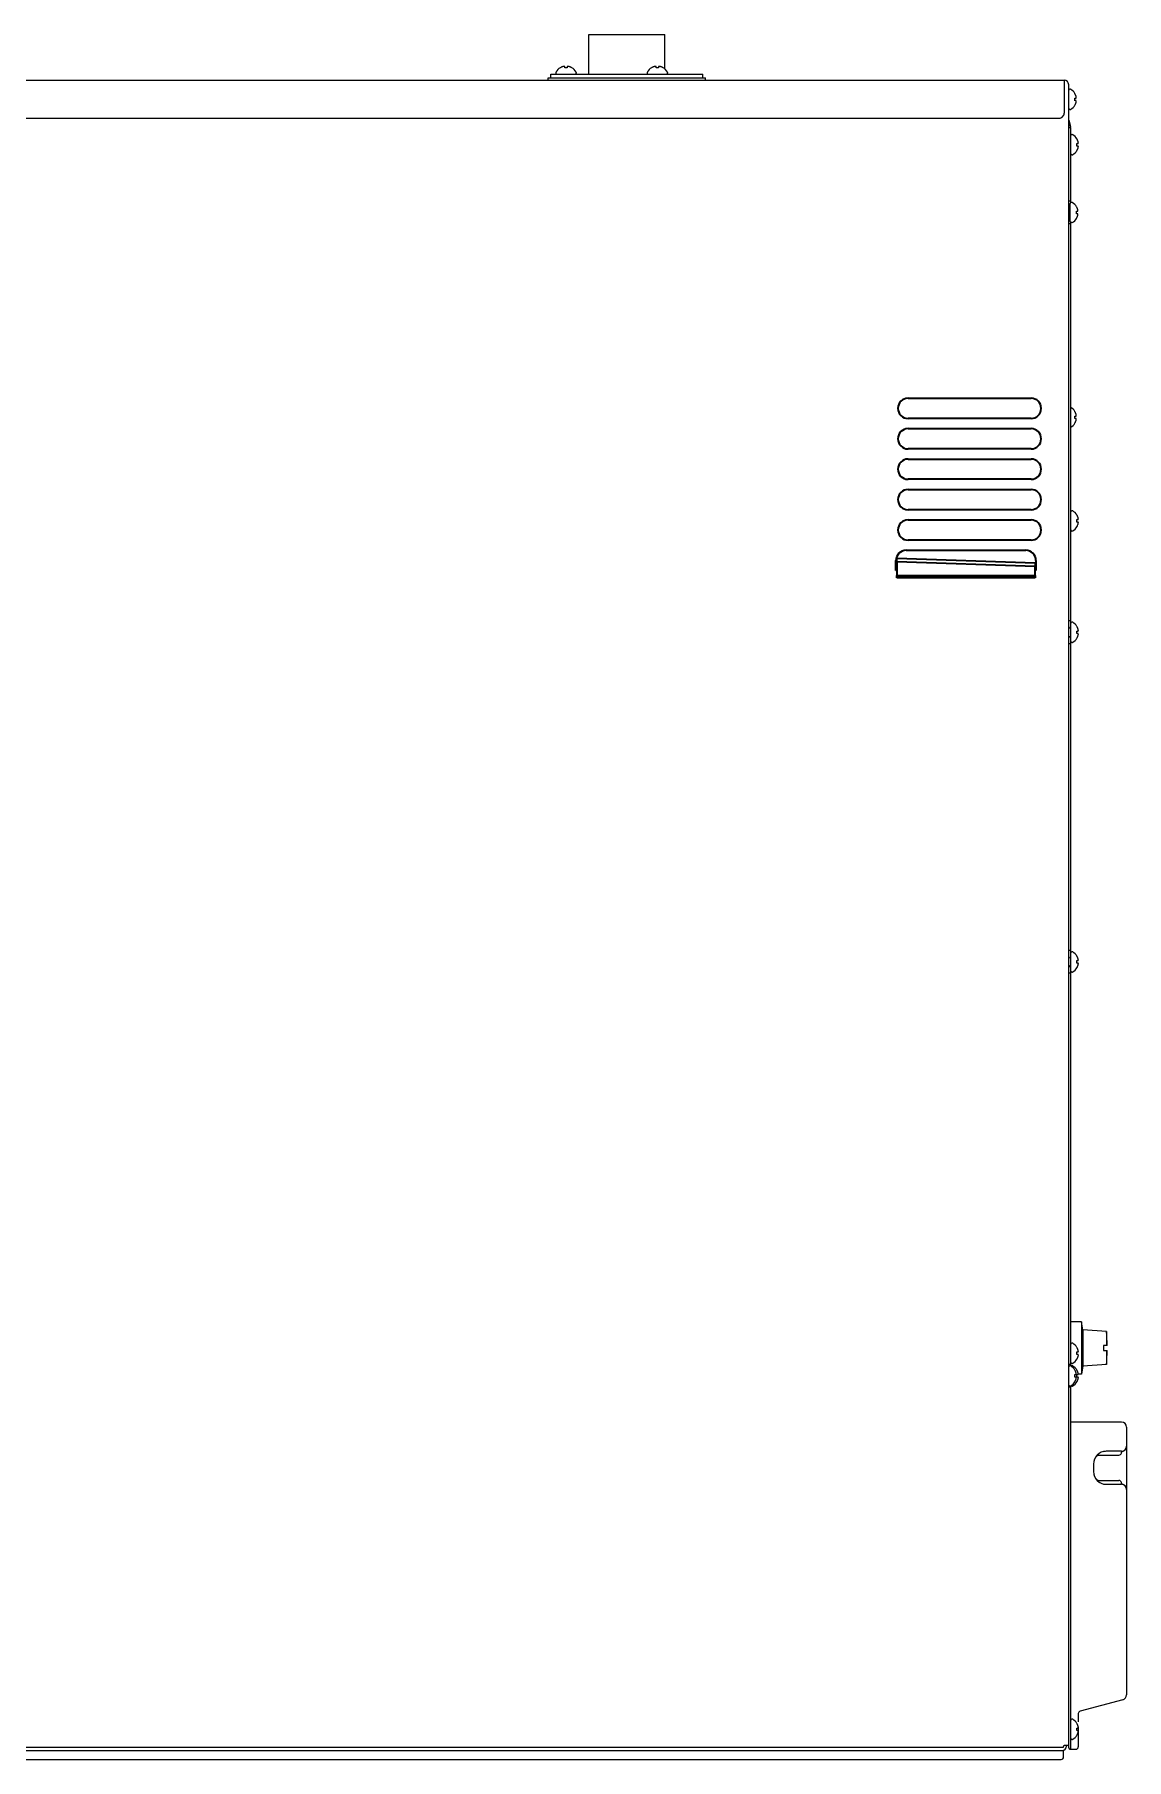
# Model space of a CAD drawing. Header units: millimetres. Extents: x 7025 to 12152, y 3757 to 7444.
# Drawn here: x 8906 to 9337, y 5611 to 6292 of the extents above; entities that cross this region are included whole.
import ezdxf

# ---------------------------------------------------------------- set-up
doc = ezdxf.new("R2010")
doc.units = ezdxf.units.MM
doc.header["$LTSCALE"] = 346.5
doc.layers.get('0').update_dxf_attribs({"linetype": 'CONTINUOUS'})
doc.layers.add('1', color=7, linetype='CONTINUOUS', true_color=0xffffff)
doc.layers.add('GEOM', color=7, linetype='CONTINUOUS')

msp = doc.modelspace()

# ---------------------------------------------------------------- linework, layer by layer
at = {"color": 7, "linetype": 'Continuous'}
for p, q in [((9124.76, 6276.2), (9124.76, 6291.8)), ((9124.76, 6291.8), (9154.76, 6291.8)), ((9154.76, 6278.13), (9154.76, 6291.8)), ((8616.56, 6273.8), (9312.16, 6273.8)), ((9108.76, 6273.7), (9108.76, 6274.7)), ((9108.76, 6274.7), (9170.76, 6274.7)), ((9109.76, 6274.7), (9109.76, 6276.2)), ((9109.76, 6276.2), (9169.76, 6276.2)), ((9111.76, 6276.8), (9111.76, 6276.6)), ((9113.46, 6278.64), (9113.46, 6278.68)), ((9115.26, 6278.64), (9115.26, 6279.19)), ((9116.26, 6279.19), (9116.26, 6278.64)), ((9118.06, 6278.68), (9118.06, 6278.64)), ((9119.76, 6276.8), (9119.76, 6276.6)), ((9147.76, 6276.8), (9147.76, 6276.6)), ((9149.46, 6278.64), (9149.46, 6278.68)), ((9151.26, 6278.64), (9151.26, 6279.19)), ((9152.26, 6279.19), (9152.26, 6278.64)), ((9154.06, 6278.68), (9154.06, 6278.64)), ((9155.76, 6276.8), (9155.76, 6276.6)), ((9169.76, 6274.7), (9169.76, 6276.2)), ((9170.76, 6273.7), (9170.76, 6274.7)), ((9312.16, 6273.8), (9312.16, 6260.79)), ((9313.96, 5616.3), (9313.96, 6272)), ((9314.56, 6270.2), (9314.36, 6270.2)), ((9316.4, 6268.5), (9316.44, 6268.5)), ((9316.4, 6266.7), (9316.95, 6266.7)), ((9314.56, 6262.2), (9314.36, 6262.2)), ((9316.95, 6265.7), (9316.4, 6265.7)), ((9316.44, 6263.9), (9316.4, 6263.9)), ((8618.56, 6258.8), (9310.16, 6258.8)), ((9313.96, 6258.05), (9314.69, 6255.54)), ((9314.69, 6255.54), (9313.96, 6258.05)), ((9314.76, 6255.04), (9313.96, 6255.04)), ((9314.76, 6225.49), (9314.76, 6255.04)), ((9315.36, 6252.3), (9315.16, 6252.3)), ((9317.2, 6250.6), (9317.24, 6250.6)), ((9317.2, 6248.8), (9317.75, 6248.8)), ((9317.75, 6247.8), (9317.2, 6247.8)), ((9315.36, 6244.3), (9315.16, 6244.3)), ((9317.24, 6246), (9317.2, 6246)), ((9314.76, 6226.08), (9313.96, 6226.08)), ((9314, 6223.18), (9313.96, 6223.18)), ((9314, 6219.98), (9313.96, 6219.98)), ((9314.6, 6217.98), (9314.6, 6225.18)), ((9315.2, 6225.58), (9315, 6225.58)), ((9317.05, 6223.88), (9317.08, 6223.88)), ((9317.05, 6222.08), (9317.6, 6222.08)), ((9317.6, 6221.08), (9317.05, 6221.08)), ((9317.08, 6219.28), (9317.05, 6219.28)), ((9314.76, 6217.08), (9313.96, 6217.08)), ((9314.76, 6059.6), (9314.76, 6217.67)), ((9315.2, 6217.58), (9315, 6217.58)), ((9316.4, 6143.1), (9316.44, 6143.1)), ((9316.4, 6141.3), (9316.95, 6141.3)), ((9316.95, 6140.3), (9316.4, 6140.3)), ((9316.44, 6138.5), (9316.4, 6138.5)), ((9315.36, 6103.96), (9315.16, 6103.96)), ((9317.2, 6102.26), (9317.24, 6102.26)), ((9317.2, 6100.46), (9317.75, 6100.46)), ((9317.75, 6099.46), (9317.2, 6099.46)), ((9317.24, 6097.66), (9317.2, 6097.66)), ((9315.36, 6095.96), (9315.16, 6095.96)), ((9314.76, 6060.5), (9313.96, 6060.5)), ((9314.16, 6057.6), (9313.96, 6057.6)), ((9314.76, 6052.4), (9314.76, 6059.6)), ((9315.36, 6060), (9315.16, 6060)), ((9317.2, 6058.3), (9317.24, 6058.3)), ((9317.2, 6056.5), (9317.75, 6056.5)), ((9314.16, 6054.4), (9313.96, 6054.4)), ((9314.76, 6051.5), (9313.96, 6051.5)), ((9314.76, 5766.64), (9314.76, 6052.4)), ((9315.36, 6052), (9315.16, 6052)), ((9317.75, 6055.5), (9317.2, 6055.5)), ((9317.24, 6053.7), (9317.2, 6053.7)), ((9314.76, 5930.5), (9313.96, 5930.5)), ((9314.16, 5927.6), (9313.96, 5927.6)), ((9314.76, 5922.4), (9314.76, 5929.6)), ((9315.36, 5930), (9315.16, 5930)), ((9317.2, 5928.3), (9317.24, 5928.3)), ((9317.2, 5926.5), (9317.75, 5926.5)), ((9314.16, 5924.4), (9313.96, 5924.4)), ((9314.76, 5921.5), (9313.96, 5921.5)), ((9315.36, 5922), (9315.16, 5922)), ((9317.75, 5925.5), (9317.2, 5925.5)), ((9317.24, 5923.7), (9317.2, 5923.7)), ((9318.96, 5784.03), (9314.76, 5784.03)), ((9318.96, 5784.03), (9318.96, 5763.37)), ((9319.52, 5780.85), (9318.96, 5784.03)), ((9328.82, 5780.2), (9319.52, 5780.85)), ((9319.52, 5780.85), (9319.52, 5766.55)), ((9328.82, 5780.2), (9328.82, 5774.7)), ((9315.36, 5775.63), (9315.16, 5775.63)), ((9317.2, 5773.93), (9317.24, 5773.93)), ((9317.2, 5772.13), (9317.75, 5772.13)), ((9317.75, 5771.13), (9317.2, 5771.13)), ((9329.15, 5774.7), (9327.65, 5774.7)), ((9327.65, 5774.7), (9327.65, 5772.7)), ((9327.65, 5772.7), (9329.15, 5772.7)), ((9328.82, 5772.7), (9328.82, 5767.2)), ((9314.76, 5767.2), (9313.96, 5767.2)), ((9314.56, 5766.7), (9314.36, 5766.7)), ((9315.36, 5767.63), (9315.16, 5767.63)), ((9315.36, 5766.7), (9315.16, 5766.7)), ((9316.4, 5765), (9316.44, 5765)), ((9316.4, 5763.2), (9316.95, 5763.2)), ((9317.24, 5769.33), (9317.2, 5769.33)), ((9317.2, 5765), (9317.24, 5765)), ((9317.2, 5763.2), (9317.75, 5763.2)), ((9318.96, 5763.37), (9317.77, 5763.37)), ((9319.52, 5766.55), (9318.96, 5763.37)), ((9328.82, 5767.2), (9319.52, 5766.55)), ((9314.76, 5758.2), (9313.96, 5758.2)), ((9314.56, 5758.7), (9314.36, 5758.7)), ((9314.76, 5615.45), (9314.76, 5758.75)), ((9315.36, 5758.7), (9315.16, 5758.7)), ((9316.95, 5762.2), (9316.4, 5762.2)), ((9316.44, 5760.4), (9316.4, 5760.4)), ((9317.75, 5762.2), (9317.2, 5762.2)), ((9317.24, 5760.4), (9317.2, 5760.4)), ((9334.76, 5744.45), (9314.76, 5744.45)), ((9336.76, 5742.45), (9336.76, 5734.95)), ((9324.86, 5731.08), (9325.25, 5731.37)), ((9325.25, 5731.37), (9325.64, 5731.45)), ((9325.64, 5731.45), (9333.76, 5731.45)), ((9334.76, 5732.95), (9328.76, 5732.95)), ((9334.74, 5732.28), (9334.82, 5732.53)), ((9334.82, 5732.53), (9335.07, 5732.86)), ((9335.07, 5732.86), (9335.41, 5733.06)), ((9323.76, 5727.95), (9323.76, 5724.95)), ((9325.25, 5721.53), (9324.86, 5721.82)), ((9325.64, 5721.45), (9325.25, 5721.53)), ((9325.64, 5721.45), (9333.76, 5721.45)), ((9328.76, 5719.95), (9334.76, 5719.95)), ((9334.82, 5720.37), (9334.74, 5720.62)), ((9336.76, 5717.95), (9336.76, 5680.48)), ((9336.76, 5680.48), (9336.76, 5672.41)), ((9336.76, 5672.41), (9336.76, 5636.88)), ((9335.28, 5634.95), (9318.5, 5630.45)), ((9315.36, 5627.3), (9315.16, 5627.3)), ((9317.76, 5629.48), (9317.76, 5626.3)), ((9317.2, 5625.6), (9317.24, 5625.6)), ((9317.2, 5623.8), (9317.75, 5623.8)), ((9317.75, 5622.8), (9317.2, 5622.8)), ((9317.24, 5621), (9317.2, 5621)), ((9317.76, 5624.3), (9317.76, 5616.45)), ((9317.76, 5623.8), (9317.76, 5622.8)), ((8617.84, 5616.2), (9311.77, 5616.2)), ((8641.96, 5614.9), (9311.96, 5614.9)), ((8672.26, 5614.9), (9311.36, 5614.9)), ((9311.96, 5612.4), (9311.96, 5614.9)), ((9312.18, 5617.1), (9313.96, 5617.1)), ((9313.16, 5617.1), (9313.16, 5616.7)), ((9313.96, 5615.95), (9313.96, 5616.3)), ((9314.46, 5615.45), (9316.76, 5615.45)), ((9315.36, 5619.3), (9315.16, 5619.3))]:
    msp.add_line(p, q, dxfattribs=at)
msp.add_line((8642.96, 5611.4), (9310.96, 5611.4))
msp.add_lwpolyline([(9335.41, 5719.84), (9335.07, 5720.03), (9334.82, 5720.37)], dxfattribs=at)
for centre, radius, start, end in [((9112.16, 6276.8), 0.4, 149.69882, 180), ((9112.16, 6276.6), 0.4, 180, 270), ((9115.96, 6274.58), 4.8, 121.37271, 149.69882), ((9115.95, 6274.59), 4.75, 118.9687, 121.53408), ((9115.94, 6274.59), 4.75, 118.00738, 118.96837), ((9115.94, 6274.6), 4.75, 116.68125, 118.00741), ((9115.94, 6274.6), 4.74, 115.54022, 116.6812), ((9115.94, 6274.6), 4.74, 114.57218, 115.5402), ((9115.94, 6274.61), 4.73, 113.31747, 114.5722), ((9115.93, 6274.61), 4.73, 112.54738, 113.31738), ((9115.93, 6274.62), 4.72, 111.00254, 112.54756), ((9115.93, 6274.63), 4.72, 110.5181, 111.00225), ((9115.93, 6274.64), 4.7, 108.46559, 110.51874), ((9115.92, 6274.65), 4.68, 107.37727, 108.46505), ((9115.91, 6274.67), 4.67, 106.39488, 107.37721), ((9115.91, 6274.7), 4.64, 104.31758, 106.39637), ((9115.01, 6277.2), 2.01, 95.14015, 97.27441), ((9115.01, 6277.23), 1.98, 94.28564, 95.13722), ((9115.01, 6277.24), 1.97, 93.0233, 94.28602), ((9115.01, 6277.25), 1.96, 91.99641, 93.02279), ((9115.01, 6277.26), 1.95, 90.92611, 91.99638), ((9115.01, 6277.26), 1.95, 88.84587, 90.92582), ((9115.01, 6277.25), 1.96, 87.62337, 88.84548), ((9115.01, 6277.25), 1.96, 86.78408, 87.62353), ((9115.01, 6277.24), 1.97, 85.39843, 86.78331), ((9115.01, 6277.22), 1.98, 84.74422, 85.39913), ((9115, 6277.2), 2.01, 82.72591, 84.7415), ((9115.76, 6274.89), 3.79, 90.00886, 97.59866), ((9115.76, 6274.89), 3.79, 82.40134, 89.99114), ((9116.51, 6277.2), 2.01, 95.2585, 97.27409), ((9116.51, 6277.22), 1.98, 94.60089, 95.25577), ((9116.51, 6277.24), 1.97, 93.21665, 94.6016), ((9116.51, 6277.25), 1.96, 92.37651, 93.21588), ((9116.51, 6277.25), 1.95, 91.15446, 92.37669), ((9116.51, 6277.26), 1.95, 89.07411, 91.15407), ((9116.51, 6277.26), 1.95, 88.00369, 89.07382), ((9116.51, 6277.25), 1.96, 86.97715, 88.00366), ((9116.51, 6277.24), 1.97, 85.71404, 86.97664), ((9116.51, 6277.23), 1.98, 84.86273, 85.7144), ((9116.5, 6277.2), 2.01, 82.72561, 84.85983), ((9115.61, 6274.7), 4.64, 73.60363, 75.68242), ((9115.6, 6274.67), 4.67, 72.62279, 73.60512), ((9115.6, 6274.65), 4.68, 71.53495, 72.62273), ((9115.59, 6274.64), 4.7, 69.48126, 71.53441), ((9115.59, 6274.63), 4.72, 68.99775, 69.4819), ((9115.59, 6274.62), 4.72, 67.45244, 68.99746), ((9115.58, 6274.61), 4.73, 66.68262, 67.45262), ((9115.58, 6274.61), 4.73, 65.4278, 66.68253), ((9115.58, 6274.6), 4.74, 64.45979, 65.42782), ((9115.58, 6274.6), 4.74, 63.3188, 64.45978), ((9115.58, 6274.6), 4.75, 61.99259, 63.31875), ((9115.57, 6274.59), 4.75, 61.03163, 61.99262), ((9115.57, 6274.59), 4.75, 58.46592, 61.0313), ((9115.56, 6274.58), 4.8, 30.30118, 58.62729), ((9119.36, 6276.6), 0.4, 270, 0), ((9119.36, 6276.8), 0.4, 0, 30.30118), ((9148.16, 6276.8), 0.4, 149.69882, 180), ((9148.16, 6276.6), 0.4, 180, 270), ((9151.96, 6274.58), 4.8, 121.37271, 149.69882), ((9151.95, 6274.59), 4.75, 118.9687, 121.53408), ((9151.94, 6274.59), 4.75, 118.00738, 118.96837), ((9151.94, 6274.6), 4.75, 116.68125, 118.00741), ((9151.94, 6274.6), 4.74, 115.54022, 116.6812), ((9151.94, 6274.6), 4.74, 114.57218, 115.5402), ((9151.94, 6274.61), 4.73, 113.31747, 114.5722), ((9151.93, 6274.61), 4.73, 112.54738, 113.31738), ((9151.93, 6274.62), 4.72, 111.00254, 112.54756), ((9151.93, 6274.63), 4.72, 110.5181, 111.00225), ((9151.93, 6274.64), 4.7, 108.46559, 110.51874), ((9151.92, 6274.65), 4.68, 107.37727, 108.46505), ((9151.91, 6274.67), 4.67, 106.39488, 107.37721), ((9151.91, 6274.7), 4.64, 104.31758, 106.39637), ((9151.01, 6277.2), 2.01, 95.14015, 97.27441), ((9151.01, 6277.23), 1.98, 94.28564, 95.13722), ((9151.01, 6277.24), 1.97, 93.0233, 94.28602), ((9151.01, 6277.25), 1.96, 91.99641, 93.02279), ((9151.01, 6277.26), 1.95, 90.92611, 91.99638), ((9151.01, 6277.26), 1.95, 88.84587, 90.92582), ((9151.01, 6277.25), 1.96, 87.62337, 88.84548), ((9151.01, 6277.25), 1.96, 86.78408, 87.62353), ((9151.01, 6277.24), 1.97, 85.39843, 86.78331), ((9151.01, 6277.22), 1.98, 84.74422, 85.39913), ((9151, 6277.2), 2.01, 82.72591, 84.7415), ((9151.76, 6274.89), 3.79, 90.00886, 97.59866), ((9151.76, 6274.89), 3.79, 82.40134, 89.99114), ((9152.51, 6277.2), 2.01, 95.2585, 97.27409), ((9152.51, 6277.22), 1.98, 94.60089, 95.25577), ((9152.51, 6277.24), 1.97, 93.21665, 94.6016), ((9152.51, 6277.25), 1.96, 92.37651, 93.21588), ((9152.51, 6277.25), 1.95, 91.15446, 92.37669), ((9152.51, 6277.26), 1.95, 89.07411, 91.15407), ((9152.51, 6277.26), 1.95, 88.00369, 89.07382), ((9152.51, 6277.25), 1.96, 86.97715, 88.00366), ((9152.51, 6277.24), 1.97, 85.71404, 86.97664), ((9152.51, 6277.23), 1.98, 84.86273, 85.7144), ((9152.5, 6277.2), 2.01, 82.72561, 84.85983), ((9151.61, 6274.7), 4.64, 73.60363, 75.68242), ((9151.6, 6274.67), 4.67, 72.62279, 73.60512), ((9151.6, 6274.65), 4.68, 71.53495, 72.62273), ((9151.59, 6274.64), 4.7, 69.48126, 71.53441), ((9151.59, 6274.63), 4.72, 68.99775, 69.4819), ((9151.59, 6274.62), 4.72, 67.45244, 68.99746), ((9151.58, 6274.61), 4.73, 66.68262, 67.45262), ((9151.58, 6274.61), 4.73, 65.4278, 66.68253), ((9151.58, 6274.6), 4.74, 64.45979, 65.42782), ((9151.58, 6274.6), 4.74, 63.3188, 64.45978), ((9151.58, 6274.6), 4.75, 61.99259, 63.31875), ((9151.57, 6274.59), 4.75, 61.03163, 61.99262), ((9151.57, 6274.59), 4.75, 58.46592, 61.0313), ((9151.56, 6274.58), 4.8, 30.30118, 58.62729), ((9155.36, 6276.6), 0.4, 270, 0), ((9155.36, 6276.8), 0.4, 0, 30.30118), ((9312.16, 6272), 1.8, 0, 90), ((9314.36, 6269.8), 0.4, 90, 180), ((9314.56, 6269.8), 0.4, 59.69882, 90), ((9312.34, 6266), 4.8, 31.37271, 59.69882), ((9312.35, 6266.01), 4.75, 28.9687, 31.53408), ((9312.65, 6266.2), 3.79, 0.00886, 7.59866), ((9312.36, 6266.01), 4.75, 28.00738, 28.96837), ((9312.36, 6266.01), 4.75, 26.68125, 28.00741), ((9312.36, 6266.02), 4.74, 25.54022, 26.6812), ((9312.36, 6266.02), 4.74, 24.57218, 25.5402), ((9312.37, 6266.02), 4.73, 23.31747, 24.5722), ((9312.37, 6266.02), 4.73, 22.54738, 23.31738), ((9312.38, 6266.02), 4.72, 21.00254, 22.54756), ((9312.39, 6266.03), 4.72, 20.5181, 21.00225), ((9312.4, 6266.03), 4.7, 18.46559, 20.51874), ((9312.42, 6266.04), 4.68, 17.37727, 18.46505), ((9312.43, 6266.04), 4.67, 16.39488, 17.37721), ((9312.46, 6266.05), 4.64, 14.31758, 16.39637), ((9314.97, 6266.94), 2.01, 5.14015, 7.27441), ((9314.96, 6266.95), 2.01, 352.72591, 354.7415), ((9314.99, 6266.95), 1.98, 4.28564, 5.13722), ((9315, 6266.95), 1.97, 355.39843, 356.78331), ((9314.99, 6266.95), 1.98, 354.74422, 355.39913), ((9315, 6266.95), 1.97, 3.0233, 4.28602), ((9315.01, 6266.95), 1.96, 1.99641, 3.02279), ((9315.02, 6266.95), 1.95, 0.92611, 1.99638), ((9315.02, 6266.95), 1.95, 358.84587, 0.92582), ((9315.02, 6266.95), 1.96, 357.62337, 358.84548), ((9315.01, 6266.95), 1.96, 356.78408, 357.62353), ((9314.36, 6262.6), 0.4, 180, 270), ((9314.56, 6262.6), 0.4, 270, 300.30118), ((9312.34, 6266.4), 4.8, 300.30118, 328.62729), ((9312.65, 6266.2), 3.79, 352.40134, 359.99114), ((9312.35, 6266.38), 4.75, 328.46592, 331.0313), ((9312.36, 6266.38), 4.75, 331.03163, 331.99262), ((9312.36, 6266.38), 4.75, 331.99259, 333.31875), ((9312.36, 6266.38), 4.74, 333.3188, 334.45978), ((9312.36, 6266.38), 4.74, 334.45979, 335.42782), ((9312.37, 6266.38), 4.73, 335.4278, 336.68253), ((9312.37, 6266.37), 4.73, 336.68262, 337.45262), ((9312.38, 6266.37), 4.72, 337.45244, 338.99746), ((9312.39, 6266.37), 4.72, 338.99775, 339.4819), ((9312.4, 6266.36), 4.7, 339.48126, 341.53441), ((9312.42, 6266.36), 4.68, 341.53495, 342.62273), ((9312.43, 6266.35), 4.67, 342.62279, 343.60512), ((9312.46, 6266.34), 4.64, 343.60363, 345.68242), ((9314.96, 6265.44), 2.01, 5.2585, 7.27409), ((9314.97, 6265.45), 2.01, 352.72561, 354.85983), ((9314.99, 6265.45), 1.98, 4.60089, 5.25577), ((9315, 6265.45), 1.97, 3.21665, 4.6016), ((9314.99, 6265.45), 1.98, 354.86273, 355.7144), ((9315.01, 6265.45), 1.96, 2.37651, 3.21588), ((9315.02, 6265.45), 1.95, 1.15446, 2.37669), ((9315.02, 6265.45), 1.95, 359.07411, 1.15407), ((9315.02, 6265.45), 1.95, 358.00369, 359.07382), ((9315.01, 6265.45), 1.96, 356.97715, 358.00366), ((9315, 6265.45), 1.97, 355.71404, 356.97664), ((9312.96, 6255.04), 1.8, 0, 16.22019), ((9312.96, 6255.04), 1.8, 0, 16.22019), ((9315.16, 6251.9), 0.4, 90, 180), ((9315.36, 6251.9), 0.4, 59.69882, 90), ((9313.14, 6248.1), 4.8, 31.37271, 59.69882), ((9313.15, 6248.11), 4.75, 28.9687, 31.53408), ((9313.45, 6248.3), 3.79, 0.00886, 7.59866), ((9313.45, 6248.3), 3.79, 352.40134, 359.99114), ((9313.15, 6248.48), 4.75, 328.46592, 331.0313), ((9313.16, 6248.11), 4.75, 28.00738, 28.96837), ((9313.16, 6248.48), 4.75, 331.03163, 331.99262), ((9313.16, 6248.11), 4.75, 26.68125, 28.00741), ((9313.16, 6248.48), 4.75, 331.99259, 333.31875), ((9313.16, 6248.12), 4.74, 25.54022, 26.6812), ((9313.16, 6248.48), 4.74, 333.3188, 334.45978), ((9313.16, 6248.12), 4.74, 24.57218, 25.5402), ((9313.16, 6248.48), 4.74, 334.45979, 335.42782), ((9313.17, 6248.12), 4.73, 23.31747, 24.5722), ((9313.17, 6248.48), 4.73, 335.4278, 336.68253), ((9313.17, 6248.12), 4.73, 22.54738, 23.31738), ((9313.17, 6248.47), 4.73, 336.68262, 337.45262), ((9313.18, 6248.12), 4.72, 21.00254, 22.54756), ((9313.18, 6248.47), 4.72, 337.45244, 338.99746), ((9313.19, 6248.13), 4.72, 20.5181, 21.00225), ((9313.19, 6248.47), 4.72, 338.99775, 339.4819), ((9313.2, 6248.13), 4.7, 18.46559, 20.51874), ((9313.2, 6248.46), 4.7, 339.48126, 341.53441), ((9313.22, 6248.14), 4.68, 17.37727, 18.46505), ((9313.22, 6248.46), 4.68, 341.53495, 342.62273), ((9313.23, 6248.14), 4.67, 16.39488, 17.37721), ((9313.23, 6248.45), 4.67, 342.62279, 343.60512), ((9313.26, 6248.15), 4.64, 14.31758, 16.39637), ((9313.26, 6248.44), 4.64, 343.60363, 345.68242), ((9315.77, 6249.04), 2.01, 5.14015, 7.27441), ((9315.76, 6249.05), 2.01, 352.72591, 354.7415), ((9315.76, 6247.54), 2.01, 5.2585, 7.27409), ((9315.77, 6247.55), 2.01, 352.72561, 354.85983), ((9315.79, 6249.05), 1.98, 4.28564, 5.13722), ((9315.8, 6249.05), 1.97, 355.39843, 356.78331), ((9315.79, 6249.05), 1.98, 354.74422, 355.39913), ((9315.79, 6247.55), 1.98, 4.60089, 5.25577), ((9315.8, 6247.55), 1.97, 3.21665, 4.6016), ((9315.79, 6247.55), 1.98, 354.86273, 355.7144), ((9315.8, 6249.05), 1.97, 3.0233, 4.28602), ((9315.81, 6249.05), 1.96, 1.99641, 3.02279), ((9315.82, 6249.05), 1.95, 0.92611, 1.99638), ((9315.82, 6249.05), 1.95, 358.84587, 0.92582), ((9315.82, 6249.05), 1.96, 357.62337, 358.84548), ((9315.81, 6249.05), 1.96, 356.78408, 357.62353), ((9315.81, 6247.55), 1.96, 2.37651, 3.21588), ((9315.82, 6247.55), 1.95, 1.15446, 2.37669), ((9315.82, 6247.55), 1.95, 359.07411, 1.15407), ((9315.82, 6247.55), 1.95, 358.00369, 359.07382), ((9315.81, 6247.55), 1.96, 356.97715, 358.00366), ((9315.8, 6247.55), 1.97, 355.71404, 356.97664), ((9315.16, 6244.7), 0.4, 180, 270), ((9315.36, 6244.7), 0.4, 270, 300.30118), ((9313.14, 6248.5), 4.8, 300.30118, 328.62729), ((9314, 6223.78), 0.6, 270, 360), ((9314, 6219.38), 0.6, 0, 90), ((9315, 6225.18), 0.4, 90, 180), ((9315.2, 6225.18), 0.4, 59.69882, 90), ((9312.98, 6221.38), 4.8, 31.37271, 59.69882), ((9312.98, 6221.78), 4.8, 300.30118, 328.62729), ((9312.99, 6221.4), 4.75, 28.9687, 31.53408), ((9313.29, 6221.58), 3.79, 0.00886, 7.59866), ((9313.29, 6221.58), 3.79, 352.40134, 359.99114), ((9312.99, 6221.77), 4.75, 328.46592, 331.0313), ((9313, 6221.4), 4.75, 28.00738, 28.96837), ((9313, 6221.77), 4.75, 331.03163, 331.99262), ((9313, 6221.4), 4.75, 26.68125, 28.00741), ((9313, 6221.77), 4.75, 331.99259, 333.31875), ((9313, 6221.4), 4.74, 25.54022, 26.6812), ((9313, 6221.77), 4.74, 333.3188, 334.45978), ((9313.01, 6221.4), 4.74, 24.57218, 25.5402), ((9313.01, 6221.76), 4.74, 334.45979, 335.42782), ((9313.01, 6221.41), 4.73, 23.31747, 24.5722), ((9313.01, 6221.76), 4.73, 335.4278, 336.68253), ((9313.02, 6221.41), 4.73, 22.54738, 23.31738), ((9313.02, 6221.76), 4.73, 336.68262, 337.45262), ((9313.02, 6221.41), 4.72, 21.00254, 22.54756), ((9313.02, 6221.76), 4.72, 337.45244, 338.99746), ((9313.03, 6221.41), 4.72, 20.5181, 21.00225), ((9313.03, 6221.75), 4.72, 338.99775, 339.4819), ((9313.04, 6221.42), 4.7, 18.46559, 20.51874), ((9313.04, 6221.75), 4.7, 339.48126, 341.53441), ((9313.06, 6221.42), 4.68, 17.37727, 18.46505), ((9313.06, 6221.74), 4.68, 341.53495, 342.62273), ((9313.07, 6221.43), 4.67, 16.39488, 17.37721), ((9313.07, 6221.74), 4.67, 342.62279, 343.60512), ((9313.1, 6221.44), 4.64, 14.31758, 16.39637), ((9313.1, 6221.73), 4.64, 343.60363, 345.68242), ((9315.61, 6222.33), 2.01, 5.14015, 7.27441), ((9315.63, 6222.33), 1.98, 4.28564, 5.13722), ((9315.63, 6222.34), 1.98, 354.74422, 355.39913), ((9315.61, 6222.34), 2.01, 352.72591, 354.7415), ((9315.61, 6220.83), 2.01, 5.2585, 7.27409), ((9315.63, 6220.83), 1.98, 4.60089, 5.25577), ((9315.63, 6220.84), 1.98, 354.86273, 355.7144), ((9315.61, 6220.84), 2.01, 352.72561, 354.85983), ((9315.64, 6222.33), 1.97, 3.0233, 4.28602), ((9315.65, 6222.33), 1.96, 1.99641, 3.02279), ((9315.66, 6222.33), 1.95, 0.92611, 1.99638), ((9315.66, 6222.33), 1.95, 358.84587, 0.92582), ((9315.66, 6222.33), 1.96, 357.62337, 358.84548), ((9315.65, 6222.33), 1.96, 356.78408, 357.62353), ((9315.64, 6222.33), 1.97, 355.39843, 356.78331), ((9315.64, 6220.83), 1.97, 3.21665, 4.6016), ((9315.65, 6220.83), 1.96, 2.37651, 3.21588), ((9315.66, 6220.83), 1.95, 1.15446, 2.37669), ((9315.66, 6220.83), 1.95, 359.07411, 1.15407), ((9315.66, 6220.83), 1.95, 358.00369, 359.07382), ((9315.65, 6220.83), 1.96, 356.97715, 358.00366), ((9315.64, 6220.83), 1.97, 355.71404, 356.97664), ((9315, 6217.98), 0.4, 180, 270), ((9315.2, 6217.98), 0.4, 270, 300.30118), ((9312.34, 6140.6), 4.8, 31.37271, 59.69882), ((9312.34, 6141), 4.8, 300.30118, 328.62729), ((9312.35, 6140.61), 4.75, 28.9687, 31.53408), ((9312.65, 6140.8), 3.79, 0.00886, 7.59866), ((9312.65, 6140.8), 3.79, 352.40134, 359.99114), ((9312.35, 6140.98), 4.75, 328.46592, 331.0313), ((9312.36, 6140.61), 4.75, 28.00738, 28.96837), ((9312.36, 6140.98), 4.75, 331.03163, 331.99262), ((9312.36, 6140.61), 4.75, 26.68125, 28.00741), ((9312.36, 6140.98), 4.75, 331.99259, 333.31875), ((9312.36, 6140.62), 4.74, 25.54022, 26.6812), ((9312.36, 6140.98), 4.74, 333.3188, 334.45978), ((9312.36, 6140.62), 4.74, 24.57218, 25.5402), ((9312.36, 6140.98), 4.74, 334.45979, 335.42782), ((9312.37, 6140.62), 4.73, 23.31747, 24.5722), ((9312.37, 6140.98), 4.73, 335.4278, 336.68253), ((9312.37, 6140.62), 4.73, 22.54738, 23.31738), ((9312.37, 6140.97), 4.73, 336.68262, 337.45262), ((9312.38, 6140.62), 4.72, 21.00254, 22.54756), ((9312.38, 6140.97), 4.72, 337.45244, 338.99746), ((9312.39, 6140.63), 4.72, 20.5181, 21.00225), ((9312.39, 6140.97), 4.72, 338.99775, 339.4819), ((9312.4, 6140.63), 4.7, 18.46559, 20.51874), ((9312.4, 6140.96), 4.7, 339.48126, 341.53441), ((9312.42, 6140.64), 4.68, 17.37727, 18.46505), ((9312.42, 6140.96), 4.68, 341.53495, 342.62273), ((9312.43, 6140.64), 4.67, 16.39488, 17.37721), ((9312.43, 6140.95), 4.67, 342.62279, 343.60512), ((9312.46, 6140.65), 4.64, 14.31758, 16.39637), ((9312.46, 6140.94), 4.64, 343.60363, 345.68242), ((9314.97, 6141.54), 2.01, 5.14015, 7.27441), ((9314.96, 6141.55), 2.01, 352.72591, 354.7415), ((9314.96, 6140.04), 2.01, 5.2585, 7.27409), ((9314.97, 6140.05), 2.01, 352.72561, 354.85983), ((9314.99, 6141.55), 1.98, 4.28564, 5.13722), ((9315, 6141.55), 1.97, 355.39843, 356.78331), ((9314.99, 6141.55), 1.98, 354.74422, 355.39913), ((9314.99, 6140.05), 1.98, 4.60089, 5.25577), ((9315, 6140.05), 1.97, 3.21665, 4.6016), ((9314.99, 6140.05), 1.98, 354.86273, 355.7144), ((9315, 6141.55), 1.97, 3.0233, 4.28602), ((9315.01, 6141.55), 1.96, 1.99641, 3.02279), ((9315.02, 6141.55), 1.95, 0.92611, 1.99638), ((9315.02, 6141.55), 1.95, 358.84587, 0.92582), ((9315.02, 6141.55), 1.96, 357.62337, 358.84548), ((9315.01, 6141.55), 1.96, 356.78408, 357.62353), ((9315.01, 6140.05), 1.96, 2.37651, 3.21588), ((9315.02, 6140.05), 1.95, 1.15446, 2.37669), ((9315.02, 6140.05), 1.95, 359.07411, 1.15407), ((9315.02, 6140.05), 1.95, 358.00369, 359.07382), ((9315.01, 6140.05), 1.96, 356.97715, 358.00366), ((9315, 6140.05), 1.97, 355.71404, 356.97664), ((9315.16, 6103.56), 0.4, 90, 180), ((9315.36, 6103.56), 0.4, 59.69882, 90), ((9313.14, 6099.77), 4.8, 31.37271, 59.69882), ((9313.14, 6100.16), 4.8, 300.30118, 328.62729), ((9313.15, 6099.78), 4.75, 28.9687, 31.53408), ((9313.45, 6099.96), 3.79, 0.00886, 7.59866), ((9313.45, 6099.96), 3.79, 352.40134, 359.99114), ((9313.15, 6100.15), 4.75, 328.46592, 331.0313), ((9313.16, 6099.78), 4.75, 28.00738, 28.96837), ((9313.16, 6100.15), 4.75, 331.03163, 331.99262), ((9313.16, 6099.78), 4.75, 26.68125, 28.00741), ((9313.16, 6100.15), 4.75, 331.99259, 333.31875), ((9313.16, 6099.78), 4.74, 25.54022, 26.6812), ((9313.16, 6100.15), 4.74, 333.3188, 334.45978), ((9313.16, 6099.78), 4.74, 24.57218, 25.5402), ((9313.16, 6100.14), 4.74, 334.45979, 335.42782), ((9313.17, 6099.79), 4.73, 23.31747, 24.5722), ((9313.17, 6100.14), 4.73, 335.4278, 336.68253), ((9313.17, 6099.79), 4.73, 22.54738, 23.31738), ((9313.17, 6100.14), 4.73, 336.68262, 337.45262), ((9313.18, 6099.79), 4.72, 21.00254, 22.54756), ((9313.18, 6100.14), 4.72, 337.45244, 338.99746), ((9313.19, 6099.79), 4.72, 20.5181, 21.00225), ((9313.19, 6100.13), 4.72, 338.99775, 339.4819), ((9313.2, 6099.8), 4.7, 18.46559, 20.51874), ((9313.2, 6100.13), 4.7, 339.48126, 341.53441), ((9313.22, 6099.8), 4.68, 17.37727, 18.46505), ((9313.22, 6100.12), 4.68, 341.53495, 342.62273), ((9313.23, 6099.81), 4.67, 16.39488, 17.37721), ((9313.23, 6100.12), 4.67, 342.62279, 343.60512), ((9313.26, 6099.82), 4.64, 14.31758, 16.39637), ((9313.26, 6100.11), 4.64, 343.60363, 345.68242), ((9315.77, 6100.71), 2.01, 5.14015, 7.27441), ((9315.76, 6100.72), 2.01, 352.72591, 354.7415), ((9315.76, 6099.21), 2.01, 5.2585, 7.27409), ((9315.77, 6099.22), 2.01, 352.72561, 354.85983), ((9315.79, 6100.71), 1.98, 4.28564, 5.13722), ((9315.8, 6100.72), 1.97, 355.39843, 356.78331), ((9315.79, 6100.72), 1.98, 354.74422, 355.39913), ((9315.79, 6099.21), 1.98, 4.60089, 5.25577), ((9315.8, 6099.21), 1.97, 3.21665, 4.6016), ((9315.79, 6099.22), 1.98, 354.86273, 355.7144), ((9315.8, 6100.71), 1.97, 3.0233, 4.28602), ((9315.81, 6100.71), 1.96, 1.99641, 3.02279), ((9315.82, 6100.71), 1.95, 0.92611, 1.99638), ((9315.82, 6100.71), 1.95, 358.84587, 0.92582), ((9315.82, 6100.71), 1.96, 357.62337, 358.84548), ((9315.81, 6100.71), 1.96, 356.78408, 357.62353), ((9315.81, 6099.21), 1.96, 2.37651, 3.21588), ((9315.82, 6099.21), 1.95, 1.15446, 2.37669), ((9315.82, 6099.21), 1.95, 359.07411, 1.15407), ((9315.82, 6099.21), 1.95, 358.00369, 359.07382), ((9315.81, 6099.21), 1.96, 356.97715, 358.00366), ((9315.8, 6099.21), 1.97, 355.71404, 356.97664), ((9315.16, 6096.36), 0.4, 180, 270), ((9315.36, 6096.36), 0.4, 270, 300.30118), ((9314.16, 6058.2), 0.6, 270, 360), ((9315.16, 6059.6), 0.4, 90, 180), ((9315.36, 6059.6), 0.4, 59.69882, 90), ((9313.14, 6055.8), 4.8, 31.37271, 59.69882), ((9313.15, 6055.81), 4.75, 28.9687, 31.53408), ((9313.45, 6056), 3.79, 0.00886, 7.59866), ((9313.45, 6056), 3.79, 352.40134, 359.99114), ((9313.16, 6055.81), 4.75, 28.00738, 28.96837), ((9313.16, 6055.81), 4.75, 26.68125, 28.00741), ((9313.16, 6055.82), 4.74, 25.54022, 26.6812), ((9313.16, 6055.82), 4.74, 24.57218, 25.5402), ((9313.17, 6055.82), 4.73, 23.31747, 24.5722), ((9313.17, 6055.82), 4.73, 22.54738, 23.31738), ((9313.18, 6055.82), 4.72, 21.00254, 22.54756), ((9313.19, 6055.83), 4.72, 20.5181, 21.00225), ((9313.2, 6055.83), 4.7, 18.46559, 20.51874), ((9313.22, 6055.84), 4.68, 17.37727, 18.46505), ((9313.23, 6055.84), 4.67, 16.39488, 17.37721), ((9313.26, 6055.85), 4.64, 14.31758, 16.39637), ((9315.77, 6056.74), 2.01, 5.14015, 7.27441), ((9315.76, 6056.75), 2.01, 352.72591, 354.7415), ((9315.79, 6056.75), 1.98, 4.28564, 5.13722), ((9315.8, 6056.75), 1.97, 355.39843, 356.78331), ((9315.79, 6056.75), 1.98, 354.74422, 355.39913), ((9315.8, 6056.75), 1.97, 3.0233, 4.28602), ((9315.81, 6056.75), 1.96, 1.99641, 3.02279), ((9315.82, 6056.75), 1.95, 0.92611, 1.99638), ((9315.82, 6056.75), 1.95, 358.84587, 0.92582), ((9315.82, 6056.75), 1.96, 357.62337, 358.84548), ((9315.81, 6056.75), 1.96, 356.78408, 357.62353), ((9314.16, 6053.8), 0.6, 0, 90), ((9315.16, 6052.4), 0.4, 180, 270), ((9315.36, 6052.4), 0.4, 270, 300.30118), ((9313.14, 6056.2), 4.8, 300.30118, 328.62729), ((9313.15, 6056.18), 4.75, 328.46592, 331.0313), ((9313.16, 6056.18), 4.75, 331.03163, 331.99262), ((9313.16, 6056.18), 4.75, 331.99259, 333.31875), ((9313.16, 6056.18), 4.74, 333.3188, 334.45978), ((9313.16, 6056.18), 4.74, 334.45979, 335.42782), ((9313.17, 6056.18), 4.73, 335.4278, 336.68253), ((9313.17, 6056.17), 4.73, 336.68262, 337.45262), ((9313.18, 6056.17), 4.72, 337.45244, 338.99746), ((9313.19, 6056.17), 4.72, 338.99775, 339.4819), ((9313.2, 6056.16), 4.7, 339.48126, 341.53441), ((9313.22, 6056.16), 4.68, 341.53495, 342.62273), ((9313.23, 6056.15), 4.67, 342.62279, 343.60512), ((9313.26, 6056.14), 4.64, 343.60363, 345.68242), ((9315.76, 6055.24), 2.01, 5.2585, 7.27409), ((9315.77, 6055.25), 2.01, 352.72561, 354.85983), ((9315.79, 6055.25), 1.98, 4.60089, 5.25577), ((9315.8, 6055.25), 1.97, 3.21665, 4.6016), ((9315.79, 6055.25), 1.98, 354.86273, 355.7144), ((9315.81, 6055.25), 1.96, 2.37651, 3.21588), ((9315.82, 6055.25), 1.95, 1.15446, 2.37669), ((9315.82, 6055.25), 1.95, 359.07411, 1.15407), ((9315.82, 6055.25), 1.95, 358.00369, 359.07382), ((9315.81, 6055.25), 1.96, 356.97715, 358.00366), ((9315.8, 6055.25), 1.97, 355.71404, 356.97664), ((9314.16, 5928.2), 0.6, 270, 360), ((9315.16, 5929.6), 0.4, 90, 180), ((9315.36, 5929.6), 0.4, 59.69882, 90), ((9313.14, 5925.8), 4.8, 31.37271, 59.69882), ((9313.15, 5925.81), 4.75, 28.9687, 31.53408), ((9313.45, 5926), 3.79, 0.00886, 7.59866), ((9313.16, 5925.81), 4.75, 28.00738, 28.96837), ((9313.16, 5925.81), 4.75, 26.68125, 28.00741), ((9313.16, 5925.82), 4.74, 25.54022, 26.6812), ((9313.16, 5925.82), 4.74, 24.57218, 25.5402), ((9313.17, 5925.82), 4.73, 23.31747, 24.5722), ((9313.17, 5925.82), 4.73, 22.54738, 23.31738), ((9313.18, 5925.82), 4.72, 21.00254, 22.54756), ((9313.19, 5925.83), 4.72, 20.5181, 21.00225), ((9313.2, 5925.83), 4.7, 18.46559, 20.51874), ((9313.22, 5925.84), 4.68, 17.37727, 18.46505), ((9313.23, 5925.84), 4.67, 16.39488, 17.37721), ((9313.26, 5925.85), 4.64, 14.31758, 16.39637), ((9315.77, 5926.74), 2.01, 5.14015, 7.27441), ((9315.76, 5926.75), 2.01, 352.72591, 354.7415), ((9315.79, 5926.75), 1.98, 4.28564, 5.13722), ((9315.8, 5926.75), 1.97, 355.39843, 356.78331), ((9315.79, 5926.75), 1.98, 354.74422, 355.39913), ((9315.8, 5926.75), 1.97, 3.0233, 4.28602), ((9315.81, 5926.75), 1.96, 1.99641, 3.02279), ((9315.82, 5926.75), 1.95, 0.92611, 1.99638), ((9315.82, 5926.75), 1.95, 358.84587, 0.92582), ((9315.82, 5926.75), 1.96, 357.62337, 358.84548), ((9315.81, 5926.75), 1.96, 356.78408, 357.62353), ((9314.16, 5923.8), 0.6, 0, 90), ((9315.16, 5922.4), 0.4, 180, 270), ((9315.36, 5922.4), 0.4, 270, 300.30118), ((9313.14, 5926.2), 4.8, 300.30118, 328.62729), ((9313.45, 5926), 3.79, 352.40134, 359.99114), ((9313.15, 5926.18), 4.75, 328.46592, 331.0313), ((9313.16, 5926.18), 4.75, 331.03163, 331.99262), ((9313.16, 5926.18), 4.75, 331.99259, 333.31875), ((9313.16, 5926.18), 4.74, 333.3188, 334.45978), ((9313.16, 5926.18), 4.74, 334.45979, 335.42782), ((9313.17, 5926.18), 4.73, 335.4278, 336.68253), ((9313.17, 5926.17), 4.73, 336.68262, 337.45262), ((9313.18, 5926.17), 4.72, 337.45244, 338.99746), ((9313.19, 5926.17), 4.72, 338.99775, 339.4819), ((9313.2, 5926.16), 4.7, 339.48126, 341.53441), ((9313.22, 5926.16), 4.68, 341.53495, 342.62273), ((9313.23, 5926.15), 4.67, 342.62279, 343.60512), ((9313.26, 5926.14), 4.64, 343.60363, 345.68242), ((9315.76, 5925.24), 2.01, 5.2585, 7.27409), ((9315.77, 5925.25), 2.01, 352.72561, 354.85983), ((9315.79, 5925.25), 1.98, 4.60089, 5.25577), ((9315.8, 5925.25), 1.97, 3.21665, 4.6016), ((9315.79, 5925.25), 1.98, 354.86273, 355.7144), ((9315.81, 5925.25), 1.96, 2.37651, 3.21588), ((9315.82, 5925.25), 1.95, 1.15446, 2.37669), ((9315.82, 5925.25), 1.95, 359.07411, 1.15407), ((9315.82, 5925.25), 1.95, 358.00369, 359.07382), ((9315.81, 5925.25), 1.96, 356.97715, 358.00366), ((9315.8, 5925.25), 1.97, 355.71404, 356.97664), ((9269.16, 5773.78), 60, 0.87368, 6.13749), ((9315.16, 5775.23), 0.4, 90, 180), ((9315.36, 5775.23), 0.4, 59.69882, 90), ((9313.14, 5771.43), 4.8, 31.37271, 59.69882), ((9313.15, 5771.44), 4.75, 28.9687, 31.53408), ((9313.45, 5771.63), 3.79, 0.00886, 7.59866), ((9313.45, 5771.63), 3.79, 352.40134, 359.99114), ((9313.16, 5771.45), 4.75, 28.00738, 28.96837), ((9313.16, 5771.45), 4.75, 26.68125, 28.00741), ((9313.16, 5771.45), 4.74, 25.54022, 26.6812), ((9313.16, 5771.45), 4.74, 24.57218, 25.5402), ((9313.16, 5771.81), 4.74, 334.45979, 335.42782), ((9313.17, 5771.45), 4.73, 23.31747, 24.5722), ((9313.17, 5771.81), 4.73, 335.4278, 336.68253), ((9313.17, 5771.45), 4.73, 22.54738, 23.31738), ((9313.17, 5771.81), 4.73, 336.68262, 337.45262), ((9313.18, 5771.46), 4.72, 21.00254, 22.54756), ((9313.18, 5771.8), 4.72, 337.45244, 338.99746), ((9313.19, 5771.46), 4.72, 20.5181, 21.00225), ((9313.19, 5771.8), 4.72, 338.99775, 339.4819), ((9313.2, 5771.46), 4.7, 18.46559, 20.51874), ((9313.2, 5771.8), 4.7, 339.48126, 341.53441), ((9313.22, 5771.47), 4.68, 17.37727, 18.46505), ((9313.22, 5771.79), 4.68, 341.53495, 342.62273), ((9313.23, 5771.48), 4.67, 16.39488, 17.37721), ((9313.23, 5771.79), 4.67, 342.62279, 343.60512), ((9313.26, 5771.48), 4.64, 14.31758, 16.39637), ((9313.26, 5771.78), 4.64, 343.60363, 345.68242), ((9315.77, 5772.38), 2.01, 5.14015, 7.27441), ((9315.76, 5772.38), 2.01, 352.72591, 354.7415), ((9315.76, 5770.88), 2.01, 5.2585, 7.27409), ((9315.77, 5770.88), 2.01, 352.72561, 354.85983), ((9315.79, 5772.38), 1.98, 4.28564, 5.13722), ((9315.8, 5772.38), 1.97, 355.39843, 356.78331), ((9315.79, 5772.38), 1.98, 354.74422, 355.39913), ((9315.79, 5770.88), 1.98, 4.60089, 5.25577), ((9315.8, 5770.88), 1.97, 3.21665, 4.6016), ((9315.79, 5770.88), 1.98, 354.86273, 355.7144), ((9315.8, 5772.38), 1.97, 3.0233, 4.28602), ((9315.81, 5772.38), 1.96, 1.99641, 3.02279), ((9315.82, 5772.38), 1.95, 0.92611, 1.99638), ((9315.82, 5772.38), 1.95, 358.84587, 0.92582), ((9315.82, 5772.38), 1.96, 357.62337, 358.84548), ((9315.81, 5772.38), 1.96, 356.78408, 357.62353), ((9315.81, 5770.88), 1.96, 2.37651, 3.21588), ((9315.82, 5770.88), 1.95, 1.15446, 2.37669), ((9315.82, 5770.88), 1.95, 359.07411, 1.15407), ((9315.82, 5770.88), 1.95, 358.00369, 359.07382), ((9315.81, 5770.88), 1.96, 356.97715, 358.00366), ((9315.8, 5770.88), 1.97, 355.71404, 356.97664), ((9269.16, 5773.61), 60, 353.86251, 359.12632), ((9314.36, 5766.3), 0.4, 90, 180), ((9314.56, 5766.3), 0.4, 59.69882, 90), ((9315.16, 5768.03), 0.4, 180, 270), ((9312.34, 5762.5), 4.8, 31.37271, 59.69882), ((9315.16, 5766.3), 0.4, 90, 136.74477), ((9315.36, 5768.03), 0.4, 270, 300.30118), ((9315.36, 5766.3), 0.4, 59.69882, 90), ((9313.14, 5771.83), 4.8, 300.30118, 328.62729), ((9313.14, 5762.5), 4.8, 31.37271, 59.69882), ((9312.35, 5762.51), 4.75, 28.9687, 31.53408), ((9312.65, 5762.7), 3.79, 0.00886, 7.59866), ((9312.36, 5762.51), 4.75, 28.00738, 28.96837), ((9312.36, 5762.51), 4.75, 26.68125, 28.00741), ((9312.36, 5762.52), 4.74, 25.54022, 26.6812), ((9312.36, 5762.52), 4.74, 24.57218, 25.5402), ((9312.37, 5762.52), 4.73, 23.31747, 24.5722), ((9312.37, 5762.52), 4.73, 22.54738, 23.31738), ((9312.38, 5762.52), 4.72, 21.00254, 22.54756), ((9312.39, 5762.53), 4.72, 20.5181, 21.00225), ((9312.4, 5762.53), 4.7, 18.46559, 20.51874), ((9312.42, 5762.54), 4.68, 17.37727, 18.46505), ((9312.43, 5762.54), 4.67, 16.39488, 17.37721), ((9312.46, 5762.55), 4.64, 14.31758, 16.39637), ((9314.97, 5763.44), 2.01, 5.14015, 7.27441), ((9314.96, 5763.45), 2.01, 352.72591, 354.7415), ((9314.99, 5763.45), 1.98, 4.28564, 5.13722), ((9315, 5763.45), 1.97, 355.39843, 356.78331), ((9314.99, 5763.45), 1.98, 354.74422, 355.39913), ((9315, 5763.45), 1.97, 3.0233, 4.28602), ((9315.01, 5763.45), 1.96, 1.99641, 3.02279), ((9315.02, 5763.45), 1.95, 0.92611, 1.99638), ((9315.02, 5763.45), 1.95, 358.84587, 0.92582), ((9315.02, 5763.45), 1.96, 357.62337, 358.84548), ((9315.01, 5763.45), 1.96, 356.78408, 357.62353), ((9313.15, 5771.82), 4.75, 328.46592, 331.0313), ((9313.15, 5762.51), 4.75, 28.9687, 31.53408), ((9313.45, 5762.7), 3.79, 0.00886, 7.59866), ((9313.16, 5771.82), 4.75, 331.03163, 331.99262), ((9313.16, 5762.51), 4.75, 28.00738, 28.96837), ((9313.16, 5771.81), 4.75, 331.99259, 333.31875), ((9313.16, 5762.51), 4.75, 26.68125, 28.00741), ((9313.16, 5771.81), 4.74, 333.3188, 334.45978), ((9313.16, 5762.52), 4.74, 25.54022, 26.6812), ((9313.16, 5762.52), 4.74, 24.57218, 25.5402), ((9313.17, 5762.52), 4.73, 23.31747, 24.5722), ((9313.17, 5762.52), 4.73, 22.54738, 23.31738), ((9313.18, 5762.52), 4.72, 21.00254, 22.54756), ((9313.19, 5762.53), 4.72, 20.5181, 21.00225), ((9313.2, 5762.53), 4.7, 18.46559, 20.51874), ((9313.22, 5762.54), 4.68, 17.37727, 18.46505), ((9313.23, 5762.54), 4.67, 16.39488, 17.37721), ((9313.26, 5762.55), 4.64, 14.31758, 16.39637), ((9315.77, 5763.44), 2.01, 5.14015, 7.27441), ((9315.76, 5763.45), 2.01, 352.72591, 354.7415), ((9315.79, 5763.45), 1.98, 4.28564, 5.13722), ((9315.8, 5763.45), 1.97, 355.39843, 356.78331), ((9315.79, 5763.45), 1.98, 354.74422, 355.39913), ((9315.8, 5763.45), 1.97, 3.0233, 4.28602), ((9315.81, 5763.45), 1.96, 1.99641, 3.02279), ((9315.82, 5763.45), 1.95, 0.92611, 1.99638), ((9315.82, 5763.45), 1.95, 358.84587, 0.92582), ((9315.82, 5763.45), 1.96, 357.62337, 358.84548), ((9315.81, 5763.45), 1.96, 356.78408, 357.62353), ((9314.36, 5759.1), 0.4, 180, 270), ((9314.56, 5759.1), 0.4, 270, 300.30118), ((9312.34, 5762.9), 4.8, 300.30118, 328.62729), ((9315.16, 5759.1), 0.4, 223.25523, 270), ((9315.36, 5759.1), 0.4, 270, 300.30118), ((9313.14, 5762.9), 4.8, 300.30118, 328.62729), ((9312.65, 5762.7), 3.79, 352.40134, 359.99114), ((9312.35, 5762.88), 4.75, 328.46592, 331.0313), ((9312.36, 5762.88), 4.75, 331.03163, 331.99262), ((9312.36, 5762.88), 4.75, 331.99259, 333.31875), ((9312.36, 5762.88), 4.74, 333.3188, 334.45978), ((9312.36, 5762.88), 4.74, 334.45979, 335.42782), ((9312.37, 5762.88), 4.73, 335.4278, 336.68253), ((9312.37, 5762.87), 4.73, 336.68262, 337.45262), ((9312.38, 5762.87), 4.72, 337.45244, 338.99746), ((9312.39, 5762.87), 4.72, 338.99775, 339.4819), ((9312.4, 5762.86), 4.7, 339.48126, 341.53441), ((9312.42, 5762.86), 4.68, 341.53495, 342.62273), ((9312.43, 5762.85), 4.67, 342.62279, 343.60512), ((9312.46, 5762.84), 4.64, 343.60363, 345.68242), ((9314.96, 5761.94), 2.01, 5.2585, 7.27409), ((9314.97, 5761.95), 2.01, 352.72561, 354.85983), ((9314.99, 5761.95), 1.98, 4.60089, 5.25577), ((9315, 5761.95), 1.97, 3.21665, 4.6016), ((9314.99, 5761.95), 1.98, 354.86273, 355.7144), ((9315.01, 5761.95), 1.96, 2.37651, 3.21588), ((9315.02, 5761.95), 1.95, 1.15446, 2.37669), ((9315.02, 5761.95), 1.95, 359.07411, 1.15407), ((9315.02, 5761.95), 1.95, 358.00369, 359.07382), ((9315.01, 5761.95), 1.96, 356.97715, 358.00366), ((9315, 5761.95), 1.97, 355.71404, 356.97664), ((9313.45, 5762.7), 3.79, 352.40134, 359.99114), ((9313.15, 5762.88), 4.75, 328.46592, 331.0313), ((9313.16, 5762.88), 4.75, 331.03163, 331.99262), ((9313.16, 5762.88), 4.75, 331.99259, 333.31875), ((9313.16, 5762.88), 4.74, 333.3188, 334.45978), ((9313.16, 5762.88), 4.74, 334.45979, 335.42782), ((9313.17, 5762.88), 4.73, 335.4278, 336.68253), ((9313.17, 5762.87), 4.73, 336.68262, 337.45262), ((9313.18, 5762.87), 4.72, 337.45244, 338.99746), ((9313.19, 5762.87), 4.72, 338.99775, 339.4819), ((9313.2, 5762.86), 4.7, 339.48126, 341.53441), ((9313.22, 5762.86), 4.68, 341.53495, 342.62273), ((9313.23, 5762.85), 4.67, 342.62279, 343.60512), ((9313.26, 5762.84), 4.64, 343.60363, 345.68242), ((9315.76, 5761.94), 2.01, 5.2585, 7.27409), ((9315.77, 5761.95), 2.01, 352.72561, 354.85983), ((9315.79, 5761.95), 1.98, 4.60089, 5.25577), ((9315.8, 5761.95), 1.97, 3.21665, 4.6016), ((9315.79, 5761.95), 1.98, 354.86273, 355.7144), ((9315.81, 5761.95), 1.96, 2.37651, 3.21588), ((9315.82, 5761.95), 1.95, 1.15446, 2.37669), ((9315.82, 5761.95), 1.95, 359.07411, 1.15407), ((9315.82, 5761.95), 1.95, 358.00369, 359.07382), ((9315.81, 5761.95), 1.96, 356.97715, 358.00366), ((9315.8, 5761.95), 1.97, 355.71404, 356.97664), ((9334.76, 5742.45), 2, 0, 90), ((9328.76, 5727.95), 5, 90, 180), ((9333.76, 5732.45), 1, 270, 350.25497), ((9334.76, 5734.95), 2, 270, 0), ((9328.76, 5724.95), 5, 180, 270), ((9333.76, 5720.45), 1, 9.74503, 90), ((9334.76, 5717.95), 2, 0, 90), ((9334.76, 5636.88), 2, 285, 0), ((9315.16, 5626.9), 0.4, 90, 180), ((9315.36, 5626.9), 0.4, 59.69882, 90), ((9313.14, 5623.1), 4.8, 31.37271, 59.69882), ((9318.76, 5629.48), 1, 105, 180), ((9313.14, 5623.5), 4.8, 300.30118, 328.62729), ((9313.15, 5623.11), 4.75, 28.9687, 31.53408), ((9313.45, 5623.3), 3.79, 0.00886, 7.59866), ((9313.45, 5623.3), 3.79, 352.40134, 359.99114), ((9313.15, 5623.48), 4.75, 328.46592, 331.0313), ((9313.16, 5623.11), 4.75, 28.00738, 28.96837), ((9313.16, 5623.48), 4.75, 331.03163, 331.99262), ((9313.16, 5623.11), 4.75, 26.68125, 28.00741), ((9313.16, 5623.48), 4.75, 331.99259, 333.31875), ((9313.16, 5623.12), 4.74, 25.54022, 26.6812), ((9313.16, 5623.48), 4.74, 333.3188, 334.45978), ((9313.16, 5623.12), 4.74, 24.57218, 25.5402), ((9313.16, 5623.48), 4.74, 334.45979, 335.42782), ((9313.17, 5623.12), 4.73, 23.31747, 24.5722), ((9313.17, 5623.48), 4.73, 335.4278, 336.68253), ((9313.17, 5623.12), 4.73, 22.54738, 23.31738), ((9313.17, 5623.47), 4.73, 336.68262, 337.45262), ((9313.18, 5623.12), 4.72, 21.00254, 22.54756), ((9313.18, 5623.47), 4.72, 337.45244, 338.99746), ((9313.19, 5623.13), 4.72, 20.5181, 21.00225), ((9313.19, 5623.47), 4.72, 338.99775, 339.4819), ((9313.2, 5623.13), 4.7, 18.46559, 20.51874), ((9313.2, 5623.46), 4.7, 339.48126, 341.53441), ((9313.22, 5623.14), 4.68, 17.37727, 18.46505), ((9313.22, 5623.46), 4.68, 341.53495, 342.62273), ((9313.23, 5623.14), 4.67, 16.39488, 17.37721), ((9313.23, 5623.45), 4.67, 342.62279, 343.60512), ((9313.26, 5623.15), 4.64, 14.31758, 16.39637), ((9313.26, 5623.44), 4.64, 343.60363, 345.68242), ((9315.77, 5624.04), 2.01, 5.14015, 7.27441), ((9315.76, 5624.05), 2.01, 352.72591, 354.7415), ((9315.76, 5622.54), 2.01, 5.2585, 7.27409), ((9315.77, 5622.55), 2.01, 352.72561, 354.85983), ((9315.79, 5624.05), 1.98, 4.28564, 5.13722), ((9315.8, 5624.05), 1.97, 355.39843, 356.78331), ((9315.79, 5624.05), 1.98, 354.74422, 355.39913), ((9315.79, 5622.55), 1.98, 4.60089, 5.25577), ((9315.8, 5622.55), 1.97, 3.21665, 4.6016), ((9315.79, 5622.55), 1.98, 354.86273, 355.7144), ((9315.8, 5624.05), 1.97, 3.0233, 4.28602), ((9315.81, 5624.05), 1.96, 1.99641, 3.02279), ((9315.82, 5624.05), 1.95, 0.92611, 1.99638), ((9315.82, 5624.05), 1.95, 358.84587, 0.92582), ((9315.82, 5624.05), 1.96, 357.62337, 358.84548), ((9315.81, 5624.05), 1.96, 356.78408, 357.62353), ((9315.81, 5622.55), 1.96, 2.37651, 3.21588), ((9315.82, 5622.55), 1.95, 1.15446, 2.37669), ((9315.82, 5622.55), 1.95, 359.07411, 1.15407), ((9315.82, 5622.55), 1.95, 358.00369, 359.07382), ((9315.81, 5622.55), 1.96, 356.97715, 358.00366), ((9315.8, 5622.55), 1.97, 355.71404, 356.97664), ((9311.36, 5616.7), 1.8, 270, 0), ((9314.46, 5615.95), 0.5, 180, 270), ((9315.16, 5619.7), 0.4, 180, 270), ((9315.36, 5619.7), 0.4, 270, 300.30118), ((9316.76, 5616.45), 1, 270, 0), ((9310.96, 5612.4), 1, 270, 0)]:
    msp.add_arc(centre, radius, start, end, dxfattribs=at)
for points, knots in [([(9310.16, 6258.8), (9310.42, 6258.8), (9310.94, 6258.9), (9311.61, 6259.35), (9312.05, 6260.01), (9312.16, 6260.53), (9312.16, 6260.79)], [0, 0, 0, 0, 0.250158, 0.500224, 0.750158, 1, 1, 1, 1]), ([(9311.77, 5616.2), (9311.81, 5616.2), (9311.87, 5616.26), (9311.93, 5616.35), (9311.98, 5616.47), (9312.03, 5616.6), (9312.1, 5616.81), (9312.14, 5616.98), (9312.18, 5617.1)], [0, 0, 0, 0, 0.121805, 0.218261, 0.339787, 0.483604, 0.645308, 1, 1, 1, 1])]:
    msp.add_open_spline(points, degree=3, knots=knots, dxfattribs=at)
at = {"layer": '1', "color": 7, "linetype": 'Continuous', "lineweight": 35}
for p, q in [((9250.61, 6148.34), (9299.11, 6148.34)), ((9299.11, 6140.34), (9250.61, 6140.34)), ((9250.61, 6136.34), (9299.11, 6136.34)), ((9299.11, 6128.34), (9250.61, 6128.34)), ((9250.61, 6124.34), (9299.11, 6124.34)), ((9299.11, 6116.34), (9250.61, 6116.34)), ((9250.61, 6112.34), (9299.11, 6112.34)), ((9299.11, 6104.34), (9250.61, 6104.34)), ((9250.61, 6100.34), (9299.11, 6100.34)), ((9299.11, 6092.34), (9250.61, 6092.34)), ((9245.86, 6080.34), (9245.86, 6084.34)), ((9246.21, 6083.8), (9246.21, 6085.3)), ((9246.21, 6085.3), (9300.71, 6083.4)), ((9246.21, 6083.8), (9246.21, 6078.44)), ((9300.71, 6081.9), (9246.21, 6083.8)), ((9249.86, 6088.34), (9297.06, 6088.34)), ((9300.71, 6083.4), (9301.06, 6083.39)), ((9300.71, 6083.4), (9300.71, 6081.9)), ((9301.06, 6084.34), (9301.06, 6080.34)), ((9246.21, 6080.34), (9245.86, 6080.34)), ((9246.21, 6078.44), (9300.71, 6078.44)), ((9246.21, 6077.44), (9246.21, 6078.44)), ((9300.71, 6077.44), (9246.21, 6077.44)), ((9300.71, 6078.44), (9300.71, 6081.9)), ((9301.06, 6080.34), (9300.71, 6080.34)), ((9300.71, 6078.44), (9300.71, 6077.44))]:
    msp.add_line(p, q, dxfattribs=at)
at = {"layer": '1', "color": 51, "linetype": 'Continuous', "lineweight": 13}
msp.add_line((9248.6, 6116.89), (9249.25, 6116.58), dxfattribs=at)
at = {"layer": '1', "color": 7, "linetype": 'Continuous', "lineweight": 35}
for centre, start, end in [((9250.61, 6144.34), 90, 270), ((9299.11, 6144.34), 270, 90), ((9250.61, 6132.34), 90, 270), ((9299.11, 6132.34), 270, 90), ((9250.61, 6120.34), 90, 270), ((9299.11, 6120.34), 270, 90), ((9250.61, 6108.34), 90, 270), ((9299.11, 6108.34), 270, 90), ((9250.61, 6096.34), 90, 270), ((9299.11, 6096.34), 270, 90), ((9249.86, 6084.34), 90, 180), ((9297.06, 6084.34), 0, 90)]:
    msp.add_arc(centre, 4, start, end, dxfattribs=at)
at = {"layer": 'GEOM', "color": 7, "linetype": 'Continuous'}
msp.add_line((9336.76, 5734.95), (9336.76, 5717.95), dxfattribs=at)
for centre, start, end in [((9328.76, 5727.95), 90, 105.88104), ((9328.76, 5724.95), 192.40674, 197.57942), ((9328.76, 5724.95), 230.03212, 230.98207), ((9328.76, 5724.95), 238.45834, 241.47713)]:
    msp.add_arc(centre, 5, start, end, dxfattribs=at)

doc.saveas('drawing.dxf')
